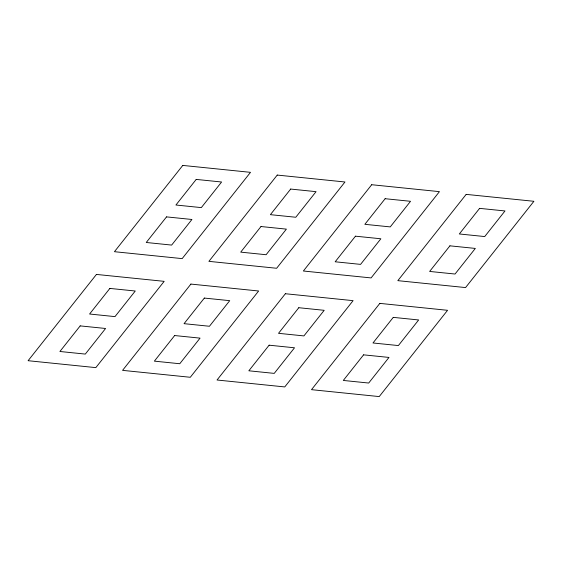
<?xml version="1.0" encoding="UTF-8"?>
<svg xmlns="http://www.w3.org/2000/svg" width="562" height="562" viewBox="0 0 562 562"><rect width="100%" height="100%" fill="white"/><g stroke="black" fill="none" stroke-linecap="round" stroke-linejoin="round"><path stroke-width="0.84" d="M96.439 274.425L28.1 360.706L95.828 367.625L164.167 281.344L96.439 274.425M182.776 165.418L114.437 251.699L182.165 258.618L250.504 172.337L182.776 165.418M80.19 325.89L59.909 351.489L85.305 354.088L105.586 328.482L80.19 325.89M109.871 288.418L89.59 314.017L114.985 316.617L135.259 291.011L109.871 288.418M166.528 216.883L146.246 242.482L171.642 245.081L191.923 219.475L166.528 216.883M196.208 179.411L175.927 205.011L201.322 207.61L221.597 182.004L196.208 179.411M190.904 284.077L122.565 370.358L190.293 377.278L258.632 290.997L190.904 284.077M277.242 175.07L208.902 261.351L276.63 268.271L344.97 181.99L277.242 175.07M174.656 335.542L154.374 361.141L179.77 363.733L200.051 338.134L174.656 335.542M204.336 298.071L184.055 323.67L209.45 326.262L229.725 300.663L204.336 298.071M260.993 226.528L240.712 252.134L266.107 254.727L286.388 229.127L260.993 226.528M290.673 189.057L270.392 214.663L295.788 217.255L316.062 191.656L290.673 189.057M285.37 293.729L217.03 380.01L284.758 386.93L353.098 300.649L285.37 293.729M371.707 184.722L303.368 271.003L371.096 277.923L439.435 191.642L371.707 184.722M269.121 345.187L248.84 370.794L274.235 373.386L294.516 347.787L269.121 345.187M298.801 307.716L278.52 333.322L303.916 335.914L324.19 310.315L298.801 307.716M355.458 236.18L335.177 261.787L360.572 264.379L380.853 238.773L355.458 236.18M385.139 198.709L364.857 224.315L390.253 226.907L410.527 201.301L385.139 198.709M379.835 303.382L311.496 389.663L379.224 396.582L447.563 310.301L379.835 303.382M466.172 194.375L397.833 280.656L465.561 287.575L533.9 201.294L466.172 194.375M363.586 354.84L343.305 380.446L368.7 383.038L388.981 357.432L363.586 354.84M393.267 317.368L372.985 342.975L398.381 345.567L418.655 319.961L393.267 317.368M449.923 245.833L429.642 271.439L455.037 274.031L475.319 248.425L449.923 245.833M479.604 208.362L459.323 233.968L484.718 236.56L504.992 210.954L479.604 208.362"/></g></svg>
